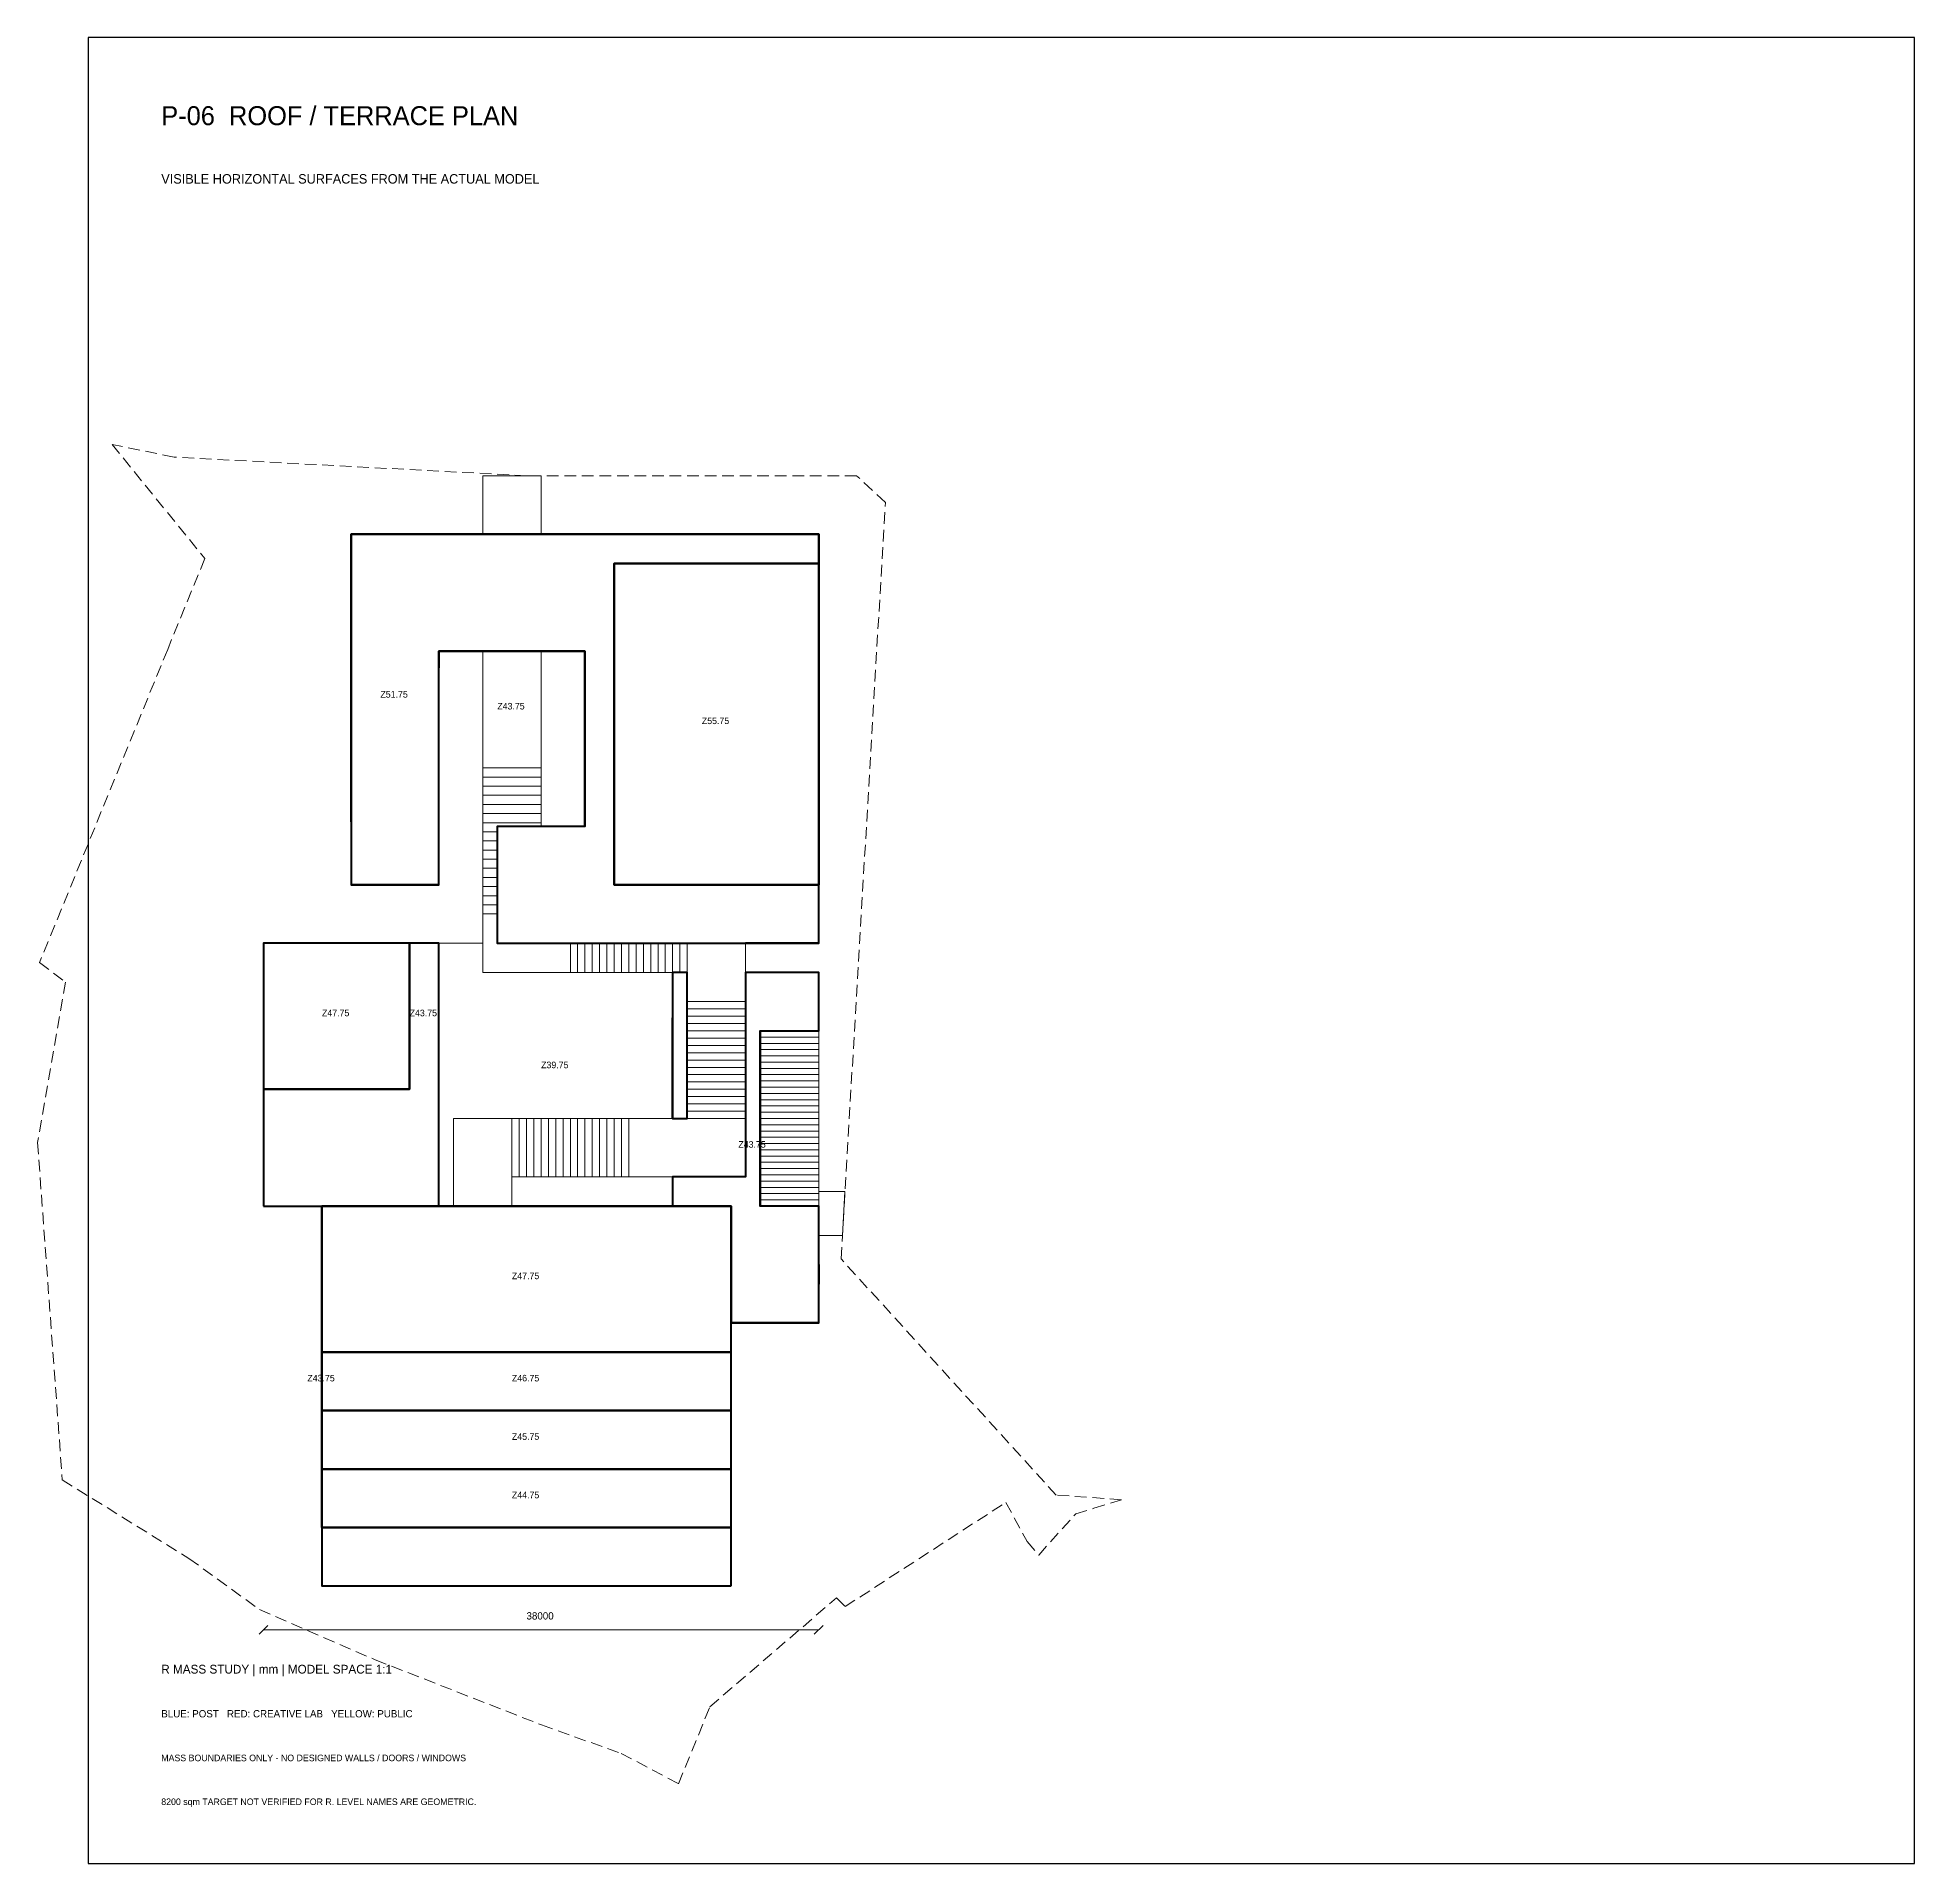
# Model space of a CAD drawing. Header units: millimetres. Extents: x -33468 to 375000, y -515000 to 30000.
# Drawn here: x 246532 to 375000, y -235000 to -110000 of the extents above; entities that cross this region are included whole.
import ezdxf

# ---------------------------------------------------------------- set-up
doc = ezdxf.new("R2010")
doc.units = ezdxf.units.MM
doc.linetypes.add('R_DASHED', pattern=[1200, 800, -400])
for name, color, linetype, lineweight in [('DIM', 7, 'Continuous', 13), ('FRAME', 7, 'Continuous', 25), ('LAB', 1, 'Continuous', 40), ('POST', 5, 'Continuous', 40), ('PUBLIC', 2, 'Continuous', 18), ('SITE', 8, 'R_DASHED', 13), ('TEXT', 7, 'Continuous', 18)]:
    doc.layers.add(name, color=color, linetype=linetype, lineweight=lineweight)

msp = doc.modelspace()

# ---------------------------------------------------------------- linework, layer by layer
at = {"layer": 'DIM'}
for points in [[(261700, -219300), (262300, -218700)], [(262000, -219000), (300000, -219000)], [(299700, -219300), (300300, -218700)]]:
    msp.add_lwpolyline(points, dxfattribs=at)
at = {"layer": 'FRAME'}
msp.add_lwpolyline([(250000, -235000), (375000, -235000), (375000, -110000), (250000, -110000)], close=True, dxfattribs=at)
at = {"layer": 'LAB'}
for points in [[(274000, -168000), (274000, -152000), (284000, -152000), (284000, -164000), (278000, -164000), (278000, -172000), (284000, -172000), (300000, -172000), (300000, -158377), (300000, -168000), (286000, -168000), (286000, -146000), (300000, -146000), (300000, -144000), (284000, -144000), (268000, -144000), (268000, -152000), (268000, -168000)], [(268000, -144000), (268000, -152000), (268000, -155556), (268000, -152000), (268000, -144000)], [(300000, -144000), (284000, -144000), (268000, -144000), (268000, -144000), (284000, -144000), (300000, -144000), (300000, -144000), (300000, -144000), (300000, -146000), (300000, -146000), (300000, -158377), (300000, -164328)], [(300000, -144000), (300000, -144000), (300000, -146000), (300000, -146000)], [(286000, -168000), (300000, -168000), (300000, -146000), (286000, -146000)], [(268000, -152000), (268000, -163692), (268000, -155556), (268000, -152000), (268000, -150174)], [(277000, -152000), (277000, -152000), (274000, -152000), (274000, -152000)], [(274000, -152000), (274000, -152000), (274000, -153143)], [(281000, -152000), (281000, -152000), (277000, -152000), (277000, -152000)], [(281000, -152000), (284000, -152000), (284000, -164000), (284000, -164000), (284000, -152000), (281000, -152000)], [(268000, -168000), (274000, -168000), (274000, -168000), (268000, -168000)], [(268000, -168000), (268000, -168000), (268000, -168000), (268000, -168000)], [(274000, -168000), (274000, -168000), (274000, -168000), (274000, -168000)], [(295000, -172000), (300000, -172000), (300000, -172000), (295000, -172000)], [(300000, -172000), (300000, -172000), (300000, -172000), (300000, -172000), (299079, -172000)]]:
    msp.add_lwpolyline(points, close=True, dxfattribs=at)
at = {"layer": 'POST'}
for points in [[(262000, -182000), (272000, -182000), (272000, -172000), (262000, -172000)], [(262000, -190000), (266000, -190000), (266000, -190000), (274000, -190000), (274000, -172000), (272000, -172000), (272000, -182000), (262000, -182000)], [(291000, -176000), (291000, -174000), (290000, -174000), (290000, -184000), (291000, -184000)], [(294000, -190000), (294000, -190000), (294000, -190000), (294000, -190000), (294000, -198000), (300000, -198000), (300000, -190000), (296000, -190000), (296000, -178000), (300000, -178000), (300000, -174000), (295000, -174000), (295000, -176000), (295000, -184000), (295000, -188000), (290000, -188000), (290000, -190000), (293242, -190000), (294000, -190000)], [(290000, -177116), (290000, -184000), (290000, -184000)], [(296000, -190000), (296000, -178000), (296000, -190000)], [(266000, -190000), (266000, -200000), (294000, -200000), (294000, -190000)], [(294000, -216000), (294000, -212000), (266000, -212000), (266000, -208000), (266000, -204000), (266000, -200000), (266000, -190000), (294000, -190000), (294000, -190000), (279000, -190000), (275000, -190000), (266000, -190000), (266000, -216000)], [(300000, -195333), (300000, -194000), (300000, -194000)], [(294000, -198000), (294000, -198000), (300000, -198000), (300000, -198000)], [(266000, -204000), (294000, -204000), (294000, -200000), (266000, -200000)], [(266000, -208000), (294000, -208000), (294000, -204000), (266000, -204000)], [(266000, -212000), (294000, -212000), (294000, -208000), (266000, -208000)]]:
    msp.add_lwpolyline(points, close=True, dxfattribs=at)
at = {"layer": 'PUBLIC'}
for points in [[(277000, -144000), (281000, -144000), (281000, -140000), (277000, -140000)], [(277000, -160000), (281000, -160000), (281000, -152000), (281000, -152000), (281000, -152000), (277000, -152000), (277000, -152000), (277000, -152000)], [(277000, -160625), (281000, -160625), (281000, -160000), (277000, -160000)], [(277000, -161250), (281000, -161250), (281000, -160625), (277000, -160625)], [(277000, -161875), (281000, -161875), (281000, -161250), (280680, -161250), (277000, -161250), (277000, -161250), (277000, -161250)], [(277000, -162500), (281000, -162500), (281000, -161875), (277471, -161875), (277000, -161875), (277000, -161875), (277000, -161875)], [(277000, -163125), (281000, -163125), (281000, -162500), (277098, -162500), (277000, -162500), (277000, -162500), (277000, -162500)], [(277000, -163750), (281000, -163750), (281000, -163125), (280579, -163125), (277000, -163125), (277000, -163125), (277000, -163125)], [(277000, -164375), (278000, -164375), (278000, -164000), (281000, -164000), (281000, -163750), (277000, -163750)], [(277000, -165000), (278000, -165000), (278000, -164375), (277000, -164375)], [(277000, -165625), (278000, -165625), (278000, -165000), (277000, -165000), (277000, -165000), (277000, -165000)], [(277000, -166250), (278000, -166250), (278000, -165625), (277000, -165625)], [(277000, -166875), (278000, -166875), (278000, -166250), (277000, -166250)], [(277000, -167500), (278000, -167500), (278000, -166875), (277000, -166875)], [(277000, -168125), (278000, -168125), (278000, -167500), (277000, -167500), (277000, -167500), (277000, -167500)], [(277000, -168750), (278000, -168750), (278000, -168125), (277000, -168125)], [(277000, -169375), (278000, -169375), (278000, -168750), (277000, -168750), (277000, -168750), (277000, -168750)], [(277000, -170000), (277000, -170000), (277000, -170000), (278000, -170000), (278000, -169375), (277907, -169375), (277000, -169375), (277000, -169375), (277000, -169375)], [(277000, -174000), (283000, -174000), (283000, -172000), (278000, -172000), (278000, -170000), (277000, -170000)], [(277000, -174000), (277000, -174000), (277000, -174000), (277000, -172000), (274000, -172000), (274000, -190000), (275000, -190000), (275000, -190000), (275000, -184000), (279000, -184000), (279724, -184000), (280000, -184000), (280500, -184000), (281000, -184000), (281500, -184000), (281954, -184000), (282009, -184000), (282500, -184000), (283000, -184000), (283500, -184000), (284000, -184000), (284500, -184000), (285000, -184000), (285500, -184000), (286000, -184000), (286500, -184000), (287000, -184000), (290000, -184000), (290000, -177116), (290000, -174000), (289328, -174000), (289000, -174000), (288754, -174000), (286942, -174000), (286500, -174000), (286000, -174000), (285904, -174000), (283966, -174000), (283500, -174000), (283176, -174000), (283000, -174000)], [(283000, -174000), (283500, -174000), (283500, -172000), (283000, -172000), (283000, -174000), (283000, -174000)], [(283500, -172696), (283500, -174000), (284000, -174000), (284000, -172000), (283500, -172000)], [(284500, -174000), (284500, -172000), (284000, -172000), (284000, -172000), (284000, -174000)], [(284500, -173680), (284500, -174000), (285000, -174000), (285000, -172000), (284500, -172000)], [(285500, -174000), (285500, -172000), (285000, -172000), (285000, -174000)], [(285500, -174000), (286000, -174000), (286000, -172000), (285500, -172000)], [(286500, -174000), (286500, -172000), (286000, -172000), (286000, -174000)], [(286500, -174000), (287000, -174000), (287000, -172000), (286500, -172000)], [(287500, -174000), (287500, -172000), (287000, -172000), (287000, -174000)], [(287500, -174000), (288000, -174000), (288000, -172000), (287500, -172000), (287500, -174000), (287500, -174000)], [(288000, -172126), (288000, -174000), (288500, -174000), (288500, -172000), (288000, -172000)], [(288500, -174000), (289000, -174000), (289000, -172000), (288500, -172000)], [(289000, -174000), (289500, -174000), (289500, -172000), (289000, -172000)], [(289500, -174000), (290000, -174000), (290000, -172000), (289500, -172000)], [(290000, -174000), (290291, -174000), (290500, -174000), (290500, -172000), (290000, -172000)], [(290500, -174000), (290607, -174000), (291000, -174000), (291000, -174000), (291000, -174000), (291000, -173463), (291000, -172000), (290500, -172000)], [(291000, -176000), (295000, -176000), (295000, -174830), (295000, -172000), (295000, -172000), (295000, -172000), (291000, -172000)], [(291000, -176436), (291000, -176500), (295000, -176500), (295000, -176000), (295000, -176000), (294900, -176000), (291000, -176000)], [(291000, -177000), (295000, -177000), (295000, -176500), (291000, -176500)], [(291000, -177484), (291000, -177500), (295000, -177500), (295000, -177000), (292000, -177000), (291000, -177000), (291000, -177000), (291000, -177000)], [(291000, -177692), (291000, -178000), (295000, -178000), (295000, -177500), (291000, -177500)], [(295000, -178500), (295000, -178277), (295000, -178000), (291000, -178000), (291000, -178500)], [(291000, -179000), (295000, -179000), (295000, -178500), (292600, -178500), (291000, -178500), (291000, -178557)], [(296000, -178429), (300000, -178429), (300000, -178000), (296000, -178000)], [(296000, -178800), (296000, -178857), (300000, -178857), (300000, -178429), (296727, -178429), (296000, -178429), (296000, -178429), (296000, -178429)], [(291000, -179500), (295000, -179500), (295000, -179000), (293286, -179000), (291000, -179000), (291000, -179000), (291000, -179000)], [(291000, -180000), (295000, -180000), (295000, -179596), (295000, -179500), (292000, -179500), (291000, -179500), (291000, -179500), (291000, -179500)], [(296000, -179286), (300000, -179286), (300000, -178857), (296000, -178857)], [(296000, -179600), (296000, -179714), (300000, -179714), (300000, -179286), (296000, -179286), (296000, -179286), (296000, -179286)], [(296000, -180143), (300000, -180143), (300000, -179714), (296000, -179714)], [(291000, -180500), (295000, -180500), (295000, -180000), (291000, -180000)], [(291000, -180770), (291000, -181000), (295000, -181000), (295000, -180500), (291000, -180500)], [(295000, -181500), (295000, -181410), (295000, -181000), (291000, -181000), (291000, -181500)], [(296000, -180265), (296000, -180571), (300000, -180571), (300000, -180143), (296000, -180143), (296000, -180143), (296000, -180143)], [(296000, -181000), (300000, -181000), (300000, -180571), (300000, -180571), (300000, -180571), (296000, -180571)], [(296000, -181429), (300000, -181429), (300000, -181000), (300000, -181000), (300000, -181000), (296000, -181000), (296000, -181000), (296000, -181000)], [(291000, -182000), (295000, -182000), (295000, -181500), (291364, -181500), (291000, -181500), (291000, -181599)], [(291000, -182500), (295000, -182500), (295000, -182000), (294667, -182000), (291000, -182000)], [(296000, -181857), (300000, -181857), (300000, -181429), (296615, -181429), (296000, -181429), (296000, -181429), (296000, -181429)], [(296000, -182286), (300000, -182286), (300000, -181857), (296000, -181857), (296000, -181857), (296000, -181857)], [(296000, -182714), (300000, -182714), (300000, -182286), (296000, -182286)], [(291000, -183000), (295000, -183000), (295000, -182796), (295000, -182500), (291000, -182500)], [(291000, -183500), (295000, -183500), (295000, -183307), (295000, -183000), (291000, -183000)], [(291000, -183830), (291000, -184000), (295000, -184000), (295000, -183870), (295000, -183500), (295000, -183500), (295000, -183500), (291471, -183500), (291000, -183500)], [(296000, -183143), (300000, -183143), (300000, -182714), (298609, -182714), (296000, -182714), (296000, -182714), (296000, -182714)], [(296000, -183571), (300000, -183571), (300000, -183143), (300000, -183143), (300000, -183143), (296000, -183143), (296000, -183143), (296000, -183143)], [(296000, -184000), (300000, -184000), (300000, -183571), (296000, -183571), (296000, -183608)], [(279000, -190000), (279000, -190000), (279000, -190000), (279000, -188000), (279000, -188000), (279000, -184000), (277173, -184000), (275000, -184000), (275000, -190000), (278800, -190000)], [(279000, -186560), (279000, -188000), (279500, -188000), (279500, -184000), (279097, -184000), (279000, -184000), (279000, -184000)], [(279500, -188000), (280000, -188000), (280000, -184000), (279500, -184000)], [(280000, -188000), (280500, -188000), (280500, -184000), (280000, -184000)], [(280500, -188000), (281000, -188000), (281000, -186000), (281000, -184000), (280500, -184000)], [(281000, -188000), (281500, -188000), (281500, -184000), (281000, -184000)], [(281500, -188000), (282000, -188000), (282000, -185941), (282000, -184000), (281500, -184000)], [(282000, -188000), (282500, -188000), (282500, -187407), (282500, -184000), (282500, -184000), (282500, -184000), (282000, -184000)], [(282500, -188000), (283000, -188000), (283000, -184000), (283000, -184000), (283000, -184000), (282500, -184000)], [(283000, -188000), (283500, -188000), (283500, -188000), (283500, -188000), (283500, -184000), (283000, -184000)], [(283500, -188000), (284000, -188000), (284000, -184000), (283500, -184000)], [(284000, -188000), (284500, -188000), (284500, -188000), (284500, -188000), (284500, -184000), (284000, -184000)], [(284500, -188000), (285000, -188000), (285000, -184000), (284500, -184000)], [(285000, -188000), (285500, -188000), (285500, -184000), (285000, -184000)], [(285500, -188000), (286000, -188000), (286000, -188000), (286000, -188000), (286000, -184000), (285500, -184000)], [(286000, -188000), (286500, -188000), (286500, -188000), (286500, -188000), (286500, -184000), (286000, -184000)], [(286500, -188000), (287000, -188000), (287000, -184111), (287000, -184000), (286500, -184000)], [(287000, -188000), (295000, -188000), (295000, -184000), (295000, -184000), (291000, -184000), (291000, -184000), (290000, -184000), (287000, -184000)], [(296000, -184429), (300000, -184429), (300000, -184000), (296000, -184000)], [(296000, -184857), (300000, -184857), (300000, -184429), (299289, -184429), (296000, -184429)], [(296000, -184986), (296000, -185286), (300000, -185286), (300000, -184857), (296000, -184857)], [(296000, -185714), (300000, -185714), (300000, -185286), (299000, -185286), (296000, -185286)], [(300000, -186143), (300000, -185714), (296000, -185714), (296000, -185714), (296000, -185714), (296000, -186143)], [(296000, -186216), (296000, -186571), (300000, -186571), (300000, -186143), (296000, -186143)], [(296000, -187000), (300000, -187000), (300000, -186571), (300000, -186571), (300000, -186571), (297103, -186571), (296000, -186571), (296000, -186731)], [(300000, -187429), (300000, -187000), (296000, -187000), (296000, -187429)], [(296000, -187614), (296000, -187857), (300000, -187857), (300000, -187429), (300000, -187429), (300000, -187429), (296312, -187429), (296000, -187429)], [(280937, -188000), (280500, -188000), (280182, -188000), (279931, -188000), (279500, -188000), (279500, -188000), (279000, -188000), (279000, -190000), (290000, -190000), (290000, -188000), (287000, -188000), (286500, -188000), (286000, -188000), (285500, -188000), (285000, -188000), (284500, -188000), (284000, -188000), (283500, -188000), (283000, -188000), (282500, -188000), (282000, -188000), (281500, -188000), (281013, -188000)], [(296000, -188286), (300000, -188286), (300000, -187857), (296000, -187857), (296000, -187984)], [(296000, -188714), (300000, -188714), (300000, -188286), (298925, -188286), (296000, -188286), (296000, -188286), (296000, -188286)], [(296000, -189143), (300000, -189143), (300000, -188714), (300000, -188714), (300000, -188714), (296000, -188714), (296000, -188714), (296000, -188714), (296000, -189083)], [(300000, -189571), (300000, -189143), (296190, -189143), (296000, -189143), (296000, -189143), (296000, -189143), (296000, -189571)], [(296000, -190000), (297500, -190000), (300000, -190000), (300000, -189601), (300000, -189571), (297600, -189571), (296000, -189571), (296000, -189759)], [(300000, -190000), (296000, -190000), (296000, -190000), (300000, -190000)], [(301623, -192000), (301799, -189000), (300000, -189000), (300000, -190000), (300000, -190000), (300000, -190000), (300000, -190000), (300000, -192000)]]:
    msp.add_lwpolyline(points, close=True, dxfattribs=at)
at = {"layer": 'SITE'}
msp.add_lwpolyline([(301529, -193608), (304565, -141825), (302596, -140000), (280000, -140000), (263241, -139114), (255876, -138724), (251632, -137853), (257982, -145666), (255439, -151883), (246670, -173325), (248438, -174660), (246532, -185639), (248227, -208745), (256894, -214114), (261713, -217610), (269651, -221058), (281030, -225516), (286485, -227470), (290405, -229542), (292555, -224266), (301226, -216812), (301810, -217414), (312808, -210280), (314273, -212958), (315062, -213883), (317589, -211070), (318827, -210687), (320727, -210099), (316252, -209779)], close=True, dxfattribs=at)

# ---------------------------------------------------------------- texts
at = {"layer": 'TEXT'}
for s, height, p in [('P-06  ROOF / TERRACE PLAN', 1300, (255000, -116000)), ('VISIBLE HORIZONTAL SURFACES FROM THE ACTUAL MODEL', 650, (255000, -120000)), ('Z51.75', 450, (270000, -155189)), ('Z43.75', 450, (278000, -156000)), ('Z55.75', 450, (292000, -157000)), ('Z47.75', 450, (266000, -177000)), ('Z43.75', 450, (272000, -177000)), ('Z39.75', 450, (281000, -180558)), ('Z43.75', 450, (294500, -186000)), ('Z47.75', 450, (279000, -195000)), ('Z43.75', 450, (265000, -202000)), ('Z46.75', 450, (279000, -202000)), ('Z45.75', 450, (279000, -206000)), ('Z44.75', 450, (279000, -210000)), ('38000', 500, (280000, -218300)), ('R MASS STUDY | mm | MODEL SPACE 1:1', 600, (255000, -222000)), ('BLUE: POST   RED: CREATIVE LAB   YELLOW: PUBLIC', 500, (255000, -225000)), ('MASS BOUNDARIES ONLY - NO DESIGNED WALLS / DOORS / WINDOWS', 450, (255000, -228000)), ('8200 sqm TARGET NOT VERIFIED FOR R. LEVEL NAMES ARE GEOMETRIC.', 450, (255000, -231000))]:
    msp.add_text(s, height=height, dxfattribs=at).set_placement(p)

doc.saveas('drawing.dxf')
